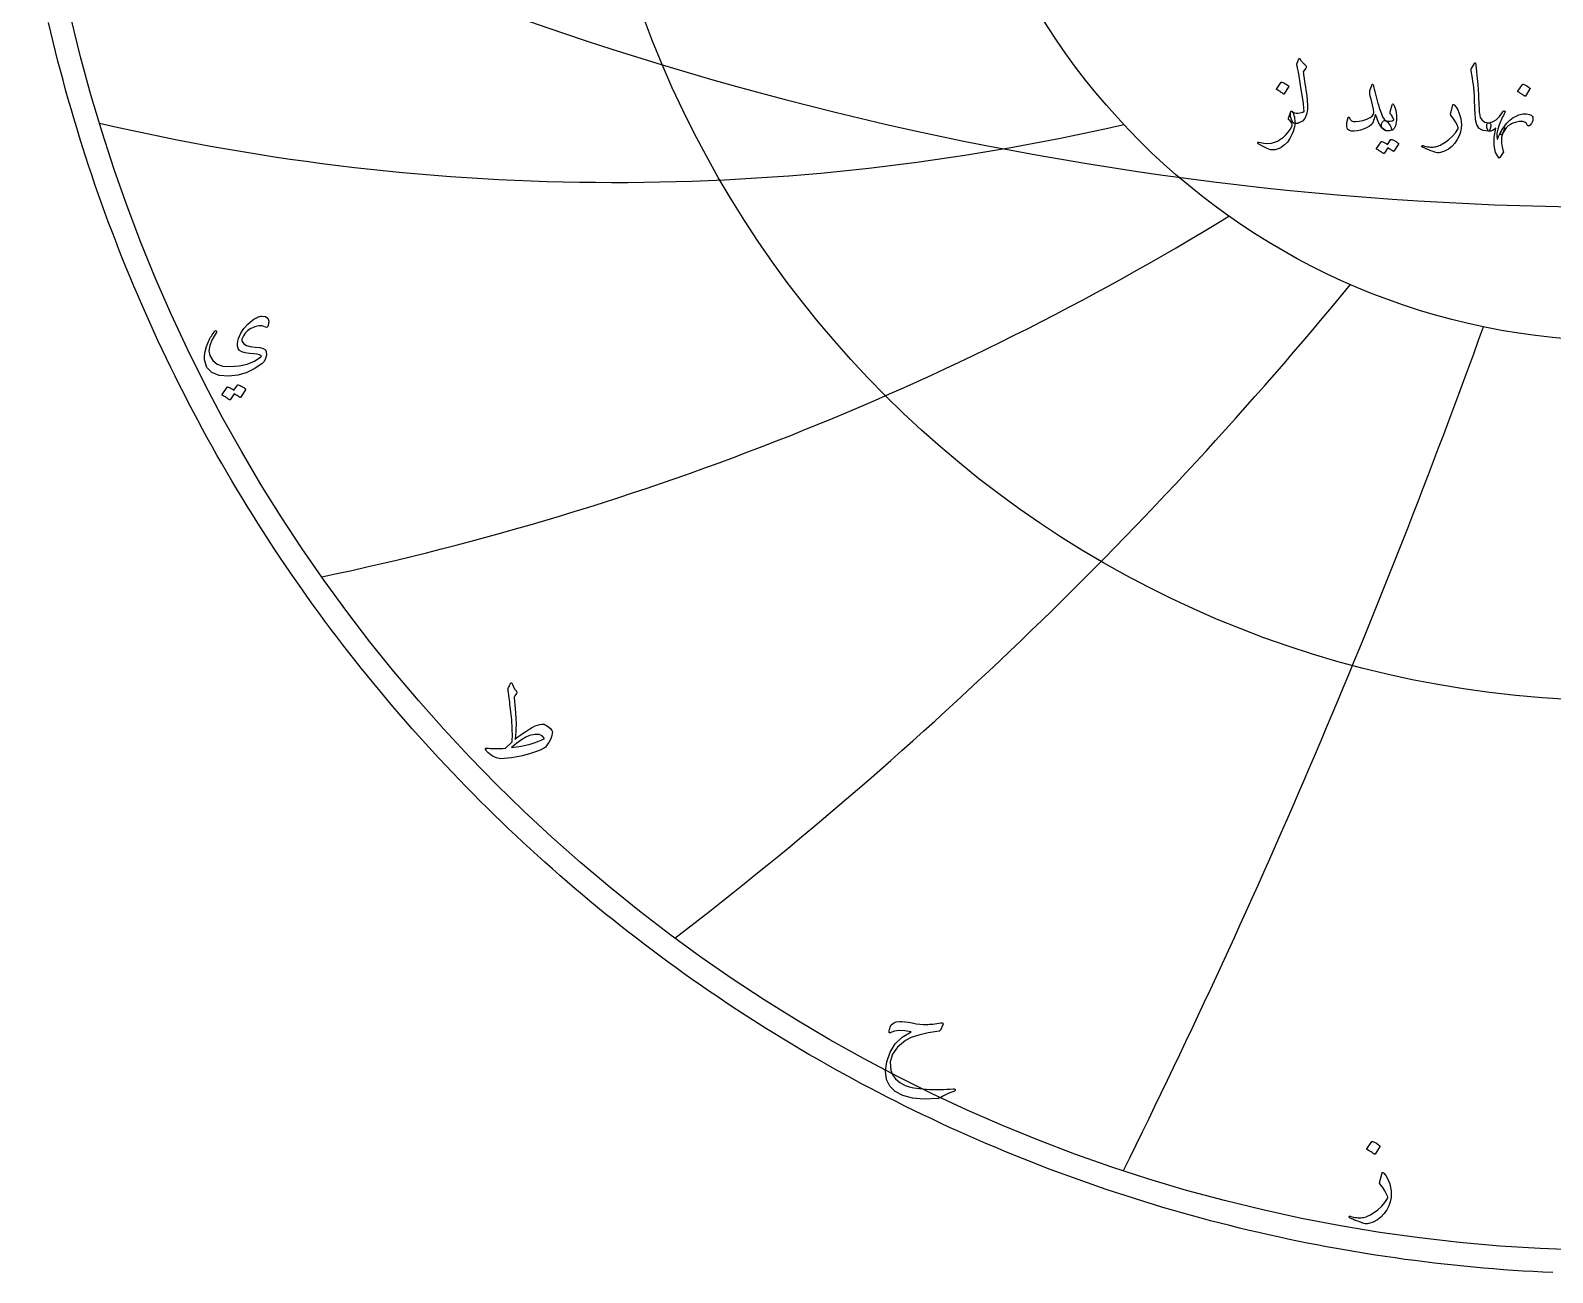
# Model space of a CAD drawing. Header units: millimetres. Extents: x -75 to 75, y -75 to 77.
# Drawn here: x -74.2 to -3.2, y -75.3 to -17.3 of the extents above; entities that cross this region are included whole.
import ezdxf

# ---------------------------------------------------------------- set-up
doc = ezdxf.new("R2010")
doc.units = ezdxf.units.MM
for name, color, linetype in [('CUT_OUTER', 1, 'Continuous'), ('ENGRAVE', 7, 'Continuous'), ('ENGRAVE_FINE', 8, 'Continuous'), ('TEXT', 5, 'Continuous')]:
    doc.layers.add(name, color=color, linetype=linetype)

msp = doc.modelspace()

# ---------------------------------------------------------------- linework, layer by layer
at = {"layer": 'CUT_OUTER'}
msp.add_lwpolyline([(-3.2349, -75.268), (-3.6966, -75.2468), (-4.1583, -75.2227), (-4.6198, -75.1957), (-5.0811, -75.166), (-5.5422, -75.1334), (-6.0031, -75.0979), (-6.4638, -75.0597), (-6.9242, -75.0186), (-7.3844, -74.9747), (-7.8443, -74.928), (-8.3039, -74.8785), (-8.7632, -74.8261), (-9.2221, -74.7709), (-9.6807, -74.7129), (-10.139, -74.6521), (-10.5968, -74.5885), (-11.0543, -74.5221), (-11.5114, -74.4529), (-11.968, -74.3808), (-12.4241, -74.306), (-12.8798, -74.2284), (-13.3351, -74.1479), (-13.7898, -74.0647), (-14.244, -73.9787), (-14.6976, -73.8899), (-15.1507, -73.7983), (-15.6033, -73.704), (-16.0552, -73.6069), (-16.5065, -73.507), (-16.9573, -73.4043), (-17.4073, -73.2989), (-17.8568, -73.1907), (-18.3055, -73.0797), (-18.7536, -72.966), (-19.2009, -72.8496), (-19.6476, -72.7304), (-20.0935, -72.6085), (-20.5386, -72.4838), (-20.983, -72.3564), (-21.4266, -72.2263), (-21.8693, -72.0935), (-22.3113, -71.9579), (-22.7524, -71.8197), (-23.1926, -71.6787), (-23.632, -71.5351), (-24.0705, -71.3887), (-24.5081, -71.2397), (-24.9447, -71.088), (-25.3804, -70.9336), (-25.8152, -70.7765), (-26.249, -70.6168), (-26.6818, -70.4544), (-27.1136, -70.2893), (-27.5444, -70.1217), (-27.9741, -69.9513), (-28.4028, -69.7784), (-28.8304, -69.6028), (-29.2569, -69.4246), (-29.6824, -69.2437), (-30.1067, -69.0603), (-30.5299, -68.8743), (-30.9519, -68.6857), (-31.3728, -68.4944), (-31.7924, -68.3007), (-32.2109, -68.1043), (-32.6282, -67.9054), (-33.0443, -67.7039), (-33.4591, -67.4999), (-33.8726, -67.2933), (-34.2849, -67.0842), (-34.6958, -66.8725), (-35.1055, -66.6584), (-35.5139, -66.4417), (-35.9209, -66.2226), (-36.3265, -66.0009), (-36.7308, -65.7768), (-37.1337, -65.5502), (-37.5352, -65.3211), (-37.9353, -65.0896), (-38.334, -64.8556), (-38.7312, -64.6191), (-39.127, -64.3803), (-39.5213, -64.139), (-39.9141, -63.8953), (-40.3054, -63.6492), (-40.6952, -63.4006), (-41.0834, -63.1498), (-41.4701, -62.8965), (-41.8553, -62.6408), (-42.2388, -62.3828), (-42.6208, -62.1225), (-43.0012, -61.8598), (-43.3799, -61.5948), (-43.7571, -61.3275), (-44.1325, -61.0578), (-44.5064, -60.7859), (-44.8785, -60.5116), (-45.2489, -60.2351), (-45.6177, -59.9564), (-45.9847, -59.6753), (-46.35, -59.392), (-46.7136, -59.1065), (-47.0754, -58.8188), (-47.4354, -58.5288), (-47.7936, -58.2367), (-48.15, -57.9423), (-48.5047, -57.6458), (-48.8575, -57.3471), (-49.2084, -57.0462), (-49.5575, -56.7432), (-49.9047, -56.4381), (-50.2501, -56.1308), (-50.5936, -55.8214), (-50.9351, -55.5099), (-51.2748, -55.1963), (-51.6125, -54.8807), (-51.9483, -54.563), (-52.2821, -54.2432), (-52.6139, -53.9214), (-52.9438, -53.5975), (-53.2717, -53.2717), (-53.5975, -52.9438), (-53.9214, -52.6139), (-54.2432, -52.2821), (-54.563, -51.9483), (-54.8807, -51.6125), (-55.1963, -51.2748), (-55.5099, -50.9351), (-55.8214, -50.5936), (-56.1308, -50.2501), (-56.4381, -49.9047), (-56.7432, -49.5575), (-57.0462, -49.2084), (-57.3471, -48.8575), (-57.6458, -48.5047), (-57.9423, -48.15), (-58.2367, -47.7936), (-58.5288, -47.4354), (-58.8188, -47.0754), (-59.1065, -46.7136), (-59.392, -46.35), (-59.6753, -45.9847), (-59.9564, -45.6177), (-60.2351, -45.2489), (-60.5116, -44.8785), (-60.7859, -44.5064), (-61.0578, -44.1325), (-61.3275, -43.7571), (-61.5948, -43.3799), (-61.8598, -43.0012), (-62.1225, -42.6208), (-62.3828, -42.2388), (-62.6408, -41.8553), (-62.8965, -41.4701), (-63.1498, -41.0834), (-63.4006, -40.6952), (-63.6492, -40.3054), (-63.8953, -39.9141), (-64.139, -39.5213), (-64.3803, -39.127), (-64.6191, -38.7312), (-64.8556, -38.334), (-65.0896, -37.9353), (-65.3211, -37.5352), (-65.5502, -37.1337), (-65.7768, -36.7308), (-66.0009, -36.3265), (-66.2226, -35.9209), (-66.4417, -35.5139), (-66.6584, -35.1055), (-66.8725, -34.6958), (-67.0842, -34.2849), (-67.2933, -33.8726), (-67.4999, -33.4591), (-67.7039, -33.0443), (-67.9054, -32.6282), (-68.1043, -32.2109), (-68.3007, -31.7924), (-68.4944, -31.3728), (-68.6857, -30.9519), (-68.8743, -30.5299), (-69.0603, -30.1067), (-69.2437, -29.6824), (-69.4246, -29.2569), (-69.6028, -28.8304), (-69.7784, -28.4028), (-69.9513, -27.9741), (-70.1217, -27.5444), (-70.2893, -27.1136), (-70.4544, -26.6818), (-70.6168, -26.249), (-70.7765, -25.8152), (-70.9336, -25.3804), (-71.088, -24.9447), (-71.2397, -24.5081), (-71.3887, -24.0705), (-71.5351, -23.632), (-71.6787, -23.1926), (-71.8197, -22.7524), (-71.9579, -22.3113), (-72.0935, -21.8693), (-72.2263, -21.4266), (-72.3564, -20.983), (-72.4838, -20.5386), (-72.6085, -20.0935), (-72.7304, -19.6476), (-72.8496, -19.2009), (-72.966, -18.7536), (-73.0797, -18.3055), (-73.1907, -17.8568), (-73.2989, -17.4073), (-73.4043, -16.9573)], dxfattribs=at)
at = {"layer": 'ENGRAVE'}
for radius in [74.25, 48.6033, 31.8152]:
    msp.add_circle((0, 0), radius, dxfattribs=at)
for centre, radius, start, end in [((-46.9924, 81.3933), 105.8085, 256.872521, 282.966898), ((-88.2745, 88.2745), 133.9666, 281.894715, 301.465498), ((-161.7325, 93.3763), 192.9737, 307.52525, 320.572439), ((-360.194, 96.5137), 376.0543, 333.631112, 340.154707)]:
    msp.add_arc(centre, radius, start, end, dxfattribs=at)
at = {"layer": 'ENGRAVE_FINE'}
msp.add_arc((0, 128.6415), 154.2129, 241.345817, 298.654183, dxfattribs=at)
at = {"layer": 'TEXT'}
for points in [[(-15.0506, -18.6362), (-15.0402, -18.6384), (-15.0308, -18.645), (-15.0226, -18.656), (-15.0155, -18.6714), (-15.0045, -18.6947), (-14.9847, -18.7252), (-14.9562, -18.7628), (-14.9189, -18.8075), (-14.8972, -18.8312), (-14.876, -18.8541), (-14.8555, -18.8762), (-14.8354, -18.8975), (-14.8157, -18.9177), (-14.7959, -18.9365), (-14.7761, -18.9539), (-14.7564, -18.97), (-14.7386, -18.9925), (-14.7333, -19.0205), (-14.7407, -19.0539), (-14.7608, -19.0929), (-14.8749, -19.2642), (-14.869, -19.3235), (-14.8601, -19.3959), (-14.8482, -19.4815), (-14.8332, -19.5803), (-14.8161, -19.6929), (-14.7976, -19.8196), (-14.7777, -19.9607), (-14.7564, -20.116), (-14.7342, -20.2703), (-14.7158, -20.4125), (-14.7012, -20.5425), (-14.6905, -20.6605), (-14.6834, -20.7665), (-14.6795, -20.8603), (-14.679, -20.9421), (-14.6817, -21.0118), (-14.7199, -21.249), (-14.7992, -21.4334), (-14.9197, -21.5651), (-15.0813, -21.6442), (-15.1073, -21.6521), (-15.1324, -21.6584), (-15.1567, -21.6631), (-15.1801, -21.6661), (-15.2028, -21.6678), (-15.2246, -21.6683), (-15.2456, -21.6678), (-15.2658, -21.6661), (-15.3231, -21.6472), (-15.3722, -21.6035), (-15.4131, -21.5352), (-15.4458, -21.4422), (-15.4683, -21.3425), (-15.4787, -21.2544), (-15.4771, -21.1779), (-15.4634, -21.1128), (-15.4584, -21.1013), (-15.4524, -21.0931), (-15.4452, -21.0881), (-15.437, -21.0865), (-15.4266, -21.0876), (-15.4173, -21.0909), (-15.409, -21.0964), (-15.4019, -21.1041), (-15.3451, -21.1422), (-15.28, -21.1688), (-15.2068, -21.1839), (-15.1252, -21.1875), (-15.0399, -21.1787), (-14.9639, -21.1611), (-14.8972, -21.1348), (-14.8398, -21.0997), (-14.845, -20.9674), (-14.8739, -20.7198), (-14.9263, -20.357), (-15.0023, -19.8789), (-15.0901, -19.3476), (-15.1016, -19.2771), (-15.1143, -19.2104), (-15.128, -19.1475), (-15.1428, -19.0885), (-15.1509, -19.059), (-15.1576, -19.032), (-15.163, -19.0074), (-15.167, -18.9853), (-15.1701, -18.966), (-15.173, -18.9497), (-15.1756, -18.9363), (-15.1779, -18.9261), (-15.1807, -18.903), (-15.1801, -18.8821), (-15.1763, -18.8635), (-15.1692, -18.847), (-15.0813, -18.6582), (-15.0745, -18.6486), (-15.0671, -18.6417), (-15.0591, -18.6376), (-15.0506, -18.6362)], [(-6.8919, -18.869), (-6.8834, -18.8558), (-6.8754, -18.847), (-6.868, -18.8426), (-6.8611, -18.8426), (-6.8507, -18.8484), (-6.8414, -18.8657), (-6.8331, -18.8945), (-6.826, -18.9348), (-6.7898, -19.2628), (-6.7601, -19.5661), (-6.7371, -19.8446), (-6.7206, -20.0985), (-6.7101, -20.3156), (-6.7003, -20.5102), (-6.6914, -20.6822), (-6.6833, -20.8318), (-6.6763, -20.9589), (-6.6707, -21.0634), (-6.6664, -21.1455), (-6.6635, -21.205), (-6.6246, -21.3834), (-6.5384, -21.5146), (-6.405, -21.5986), (-6.2244, -21.6354), (-6.1742, -21.6486), (-6.1421, -21.6793), (-6.1281, -21.7276), (-6.1322, -21.7935), (-6.1528, -21.8972), (-6.175, -21.9713), (-6.1989, -22.0158), (-6.2244, -22.0306), (-6.4786, -21.9971), (-6.6657, -21.8967), (-6.7859, -21.7292), (-6.8392, -21.4949), (-6.8476, -21.3828), (-6.8551, -21.2704), (-6.8618, -21.1577), (-6.8677, -21.0448), (-6.8731, -20.9316), (-6.8782, -20.8181), (-6.883, -20.7043), (-6.8875, -20.5903), (-6.8957, -20.3728), (-6.9072, -20.177), (-6.9221, -20.0028), (-6.9402, -19.8504), (-6.9616, -19.704), (-6.9863, -19.5479), (-7.0143, -19.3823), (-7.0456, -19.2071), (-7.0497, -19.1755), (-7.0489, -19.1467), (-7.0431, -19.1206), (-7.0324, -19.0973)], [(-15.9113, -19.7428), (-15.9058, -19.7373), (-15.8981, -19.734), (-15.8882, -19.7329), (-15.8761, -19.734), (-15.7908, -19.7686), (-15.7104, -19.8109), (-15.6349, -19.8608), (-15.5644, -19.9184), (-15.5575, -19.9272), (-15.5545, -19.936), (-15.5553, -19.9448), (-15.56, -19.9536), (-15.7663, -20.2873), (-15.774, -20.2953), (-15.7839, -20.2972), (-15.796, -20.2931), (-15.8103, -20.2829), (-15.8226, -20.2741), (-15.8421, -20.261), (-15.8687, -20.2434), (-15.9025, -20.2214), (-15.9439, -20.1951), (-15.9936, -20.1644), (-16.0515, -20.1292), (-16.1176, -20.0897), (-16.1264, -20.0831), (-16.1308, -20.0765), (-16.1308, -20.0699), (-16.1264, -20.0634)], [(-11.5948, -19.9492), (-11.5695, -20.0643), (-11.5421, -20.1814), (-11.5124, -20.3003), (-11.4806, -20.4212), (-11.4466, -20.5446), (-11.4103, -20.671), (-11.3719, -20.8004), (-11.3313, -20.9328), (-11.2492, -21.171), (-11.1743, -21.35), (-11.1065, -21.4696), (-11.0459, -21.53), (-10.9929, -21.5659), (-10.9394, -21.6167), (-10.8853, -21.6823), (-10.8307, -21.7627), (-10.7791, -21.8623), (-10.7649, -21.9373), (-10.7879, -21.9875), (-10.8483, -22.013), (-11.0434, -21.9933), (-11.216, -21.8637), (-11.3662, -21.6244), (-11.4938, -21.2753), (-11.4965, -21.2695), (-11.5004, -21.2654), (-11.5053, -21.263), (-11.5113, -21.2621), (-11.5157, -21.263), (-11.5201, -21.2654), (-11.5245, -21.2695), (-11.5289, -21.2753), (-11.5413, -21.3318), (-11.5564, -21.3917), (-11.5742, -21.4548), (-11.5948, -21.5212), (-11.6173, -21.5841), (-11.6409, -21.6365), (-11.6656, -21.6785), (-11.6914, -21.71), (-11.7841, -21.791), (-11.9, -21.8626), (-12.0388, -21.9249), (-12.2008, -21.9779), (-12.3654, -22.0171), (-12.5081, -22.0339), (-12.6289, -22.0281), (-12.7277, -21.9998), (-12.8122, -21.929), (-12.8506, -21.8044), (-12.843, -21.626), (-12.7892, -21.3939), (-12.7839, -21.3862), (-12.7771, -21.3807), (-12.7686, -21.3774), (-12.7584, -21.3763), (-12.7463, -21.3777), (-12.7365, -21.3818), (-12.7288, -21.3887), (-12.7233, -21.3983), (-12.7024, -21.4468), (-12.6794, -21.4872), (-12.6541, -21.5193), (-12.6267, -21.5432), (-12.5411, -21.575), (-12.4247, -21.5827), (-12.2776, -21.5662), (-12.0998, -21.5256), (-11.9101, -21.4647), (-11.7627, -21.3961), (-11.6576, -21.3198), (-11.5948, -21.2358), (-11.5843, -21.1507), (-11.6014, -21.0053), (-11.6458, -20.7994), (-11.7177, -20.5332), (-11.7523, -20.393), (-11.7726, -20.2796), (-11.7787, -20.1932), (-11.7704, -20.1336), (-11.687, -19.8965), (-11.6779, -19.8715), (-11.6683, -19.8537), (-11.6582, -19.843), (-11.6475, -19.8394), (-11.6343, -19.8463), (-11.6211, -19.8669), (-11.6079, -19.9012), (-11.5948, -19.9492)], [(-4.6568, -19.8438), (-4.6513, -19.8383), (-4.6436, -19.835), (-4.6337, -19.8339), (-4.6217, -19.835), (-4.5363, -19.8696), (-4.4559, -19.9119), (-4.3804, -19.9618), (-4.3099, -20.0194), (-4.303, -20.0282), (-4.3, -20.037), (-4.3008, -20.0458), (-4.3055, -20.0546), (-4.5119, -20.3883), (-4.5196, -20.3963), (-4.5294, -20.3982), (-4.5415, -20.3941), (-4.5558, -20.3839), (-4.5681, -20.3751), (-4.5876, -20.362), (-4.6143, -20.3444), (-4.648, -20.3224), (-4.6895, -20.2961), (-4.7391, -20.2653), (-4.797, -20.2302), (-4.8632, -20.1907), (-4.872, -20.1841), (-4.8763, -20.1775), (-4.8763, -20.1709), (-4.872, -20.1644)], [(-15.3975, -21.1041), (-15.3629, -21.1554), (-15.3338, -21.2171), (-15.3102, -21.2893), (-15.2921, -21.3719), (-15.2795, -21.4584), (-15.2723, -21.5465), (-15.2707, -21.6362), (-15.2745, -21.7276), (-15.2877, -21.8204), (-15.3141, -21.9274), (-15.3536, -22.0487), (-15.4063, -22.1843), (-15.4988, -22.3701), (-15.6138, -22.5323), (-15.7513, -22.6709), (-15.9113, -22.7859), (-15.9988, -22.8328), (-16.0902, -22.8682), (-16.1854, -22.8921), (-16.2845, -22.9044), (-16.405, -22.891), (-16.56, -22.8375), (-16.7497, -22.7439), (-16.9739, -22.6102), (-16.9871, -22.5987), (-16.9959, -22.5861), (-17.0003, -22.5723), (-17.0003, -22.5575), (-16.9953, -22.5449), (-16.9849, -22.5378), (-16.969, -22.5361), (-16.9476, -22.54), (-16.644, -22.6047), (-16.3526, -22.5883), (-16.0732, -22.4906), (-15.8059, -22.3116), (-15.6857, -22.1991), (-15.5797, -22.0767), (-15.4881, -21.9444), (-15.4107, -21.8022), (-15.4019, -21.7789), (-15.3975, -21.7528), (-15.3975, -21.724), (-15.4019, -21.6925), (-15.4167, -21.6513), (-15.448, -21.6024), (-15.4957, -21.5459), (-15.56, -21.4817), (-15.5668, -21.4715), (-15.5698, -21.4586), (-15.569, -21.443), (-15.5644, -21.4246), (-15.459, -21.1128), (-15.454, -21.1013), (-15.448, -21.0931), (-15.4409, -21.0881), (-15.4326, -21.0865), (-15.4222, -21.0876), (-15.4129, -21.0909), (-15.4046, -21.0964), (-15.3975, -21.1041)], [(-10.7078, -21.3675), (-10.7336, -21.3244), (-10.7583, -21.2874), (-10.7819, -21.2564), (-10.8044, -21.2314), (-10.8206, -21.21), (-10.8296, -21.1853), (-10.8315, -21.1573), (-10.8263, -21.126), (-10.7341, -20.7923), (-10.7212, -20.7632), (-10.7045, -20.755), (-10.6839, -20.7676), (-10.6595, -20.8011), (-10.6227, -20.8721), (-10.5914, -20.958), (-10.5656, -21.0588), (-10.5453, -21.1743), (-10.5335, -21.2852), (-10.5288, -21.3939), (-10.5313, -21.5004), (-10.5409, -21.6046), (-10.5565, -21.6955), (-10.5771, -21.7748), (-10.6027, -21.8426), (-10.6331, -21.8988), (-10.6707, -21.9406), (-10.722, -21.9735), (-10.7871, -21.9976), (-10.8658, -22.013), (-10.9465, -22.016), (-11.0217, -22.0031), (-11.0914, -21.9743), (-11.1557, -21.9296), (-11.2053, -21.8728), (-11.2314, -21.8077), (-11.2339, -21.7345), (-11.2127, -21.6529), (-11.179, -21.5863), (-11.1392, -21.5443), (-11.0934, -21.527), (-11.0415, -21.5344), (-10.9218, -21.5632), (-10.8175, -21.5662), (-10.7286, -21.5434), (-10.6551, -21.4949), (-10.6534, -21.482), (-10.6617, -21.4564), (-10.6798, -21.4183), (-10.7078, -21.3675)], [(-7.9018, -20.8055), (-7.8994, -20.7975), (-7.8963, -20.7912), (-7.8928, -20.7865), (-7.8887, -20.7835), (-7.8763, -20.7824), (-7.8612, -20.7879), (-7.8434, -20.8), (-7.8228, -20.8186), (-7.7427, -20.9139), (-7.6735, -21.0239), (-7.6153, -21.1488), (-7.5681, -21.2885), (-7.5313, -21.4389), (-7.5088, -21.5871), (-7.5006, -21.7331), (-7.5066, -21.8769), (-7.5456, -22.0663), (-7.6098, -22.2479), (-7.6993, -22.4219), (-7.814, -22.5883), (-7.9512, -22.7389), (-8.1082, -22.8616), (-8.285, -22.9563), (-8.4815, -23.023), (-8.5342, -23.0342), (-8.5869, -23.0372), (-8.6395, -23.032), (-8.6922, -23.0186), (-8.8137, -22.9762), (-8.9233, -22.9368), (-9.0212, -22.9004), (-9.1072, -22.8671), (-9.1812, -22.8368), (-9.2428, -22.8095), (-9.292, -22.7852), (-9.329, -22.7639), (-9.3366, -22.7573), (-9.3421, -22.7507), (-9.3454, -22.7441), (-9.3465, -22.7376), (-9.3457, -22.729), (-9.3432, -22.7211), (-9.3391, -22.7137), (-9.3333, -22.7068), (-9.3259, -22.7016), (-9.3169, -22.6991), (-9.3062, -22.6994), (-9.2938, -22.7024), (-9.2186, -22.7226), (-9.1467, -22.7392), (-9.0781, -22.7522), (-9.0128, -22.7617), (-8.9502, -22.7676), (-8.8898, -22.7699), (-8.8317, -22.7687), (-8.7757, -22.7639), (-8.7198, -22.755), (-8.6621, -22.7414), (-8.6024, -22.7231), (-8.5407, -22.7002), (-8.4772, -22.6724), (-8.4118, -22.6393), (-8.3444, -22.601), (-8.2751, -22.5575), (-8.0805, -22.4175), (-7.9139, -22.2655), (-7.7753, -22.1014), (-7.6647, -21.9252), (-7.6576, -21.9109), (-7.6537, -21.8945), (-7.6532, -21.8758), (-7.6559, -21.8549), (-7.702, -21.7317), (-7.7745, -21.5948), (-7.8733, -21.4441), (-7.9984, -21.2797), (-8.0039, -21.2693), (-8.0072, -21.2599), (-8.0083, -21.2517), (-8.0072, -21.2446)], [(-5.5218, -21.9955), (-5.5701, -22.0992), (-5.6053, -22.2084), (-5.6272, -22.3231), (-5.636, -22.4433), (-5.6322, -22.5685), (-5.6163, -22.698), (-5.5883, -22.832), (-5.5482, -22.9703), (-5.5433, -22.9887), (-5.5416, -23.0043), (-5.5433, -23.0172), (-5.5482, -23.0274), (-5.7063, -23.2513), (-5.7208, -23.2675), (-5.7337, -23.2766), (-5.745, -23.2785), (-5.7546, -23.2733), (-5.905, -23.0156), (-5.9785, -22.6991), (-5.9752, -22.324), (-5.8951, -21.8901), (-5.9717, -21.9515), (-6.0521, -21.9955), (-6.1363, -22.0218), (-6.2244, -22.0306), (-6.2434, -22.0248), (-6.2607, -22.0075), (-6.2763, -21.9787), (-6.2903, -21.9384), (-6.2983, -21.9141), (-6.3046, -21.8895), (-6.3092, -21.8647), (-6.3122, -21.8396), (-6.3144, -21.8145), (-6.3166, -21.7896), (-6.3188, -21.7651), (-6.321, -21.7408), (-6.3183, -21.6963), (-6.3013, -21.6639), (-6.27, -21.6436), (-6.2244, -21.6354), (-6.0452, -21.5953), (-5.8764, -21.4971), (-5.7181, -21.3406), (-5.5701, -21.126), (-5.5501, -21.0988), (-5.5295, -21.0832), (-5.5084, -21.0791), (-5.4867, -21.0865), (-5.4708, -21.1005), (-5.4626, -21.1161), (-5.462, -21.1334), (-5.4692, -21.1524), (-5.508, -21.221), (-5.5454, -21.2907), (-5.5815, -21.3615), (-5.6163, -21.4334), (-5.6496, -21.5064), (-5.6816, -21.5805), (-5.7122, -21.6557), (-5.7414, -21.732), (-5.8062, -21.9397), (-5.8424, -22.1195), (-5.8501, -22.2713), (-5.8292, -22.395), (-5.8273, -22.3989), (-5.8259, -22.4016), (-5.8251, -22.4033), (-5.8248, -22.4038), (-5.8246, -22.4033), (-5.8237, -22.4016), (-5.8224, -22.3989), (-5.8204, -22.395), (-5.7937, -22.3321), (-5.7661, -22.2704), (-5.7377, -22.2102), (-5.7085, -22.1513), (-5.6781, -22.0936), (-5.6464, -22.0366), (-5.6134, -21.9805), (-5.5789, -21.9252), (-5.554, -21.8868), (-5.5317, -21.8637), (-5.5122, -21.856), (-5.4955, -21.8637), (-5.4873, -21.8802), (-5.4889, -21.9076), (-5.5004, -21.9461), (-5.5218, -21.9955)], [(-4.4153, -21.7583), (-4.4721, -21.6694), (-4.5459, -21.609), (-4.6368, -21.5772), (-4.7446, -21.5739), (-4.8058, -21.5817), (-4.8665, -21.592), (-4.9266, -21.6048), (-4.9861, -21.62), (-5.0451, -21.6383), (-5.1036, -21.6601), (-5.1615, -21.6855), (-5.2189, -21.7144), (-5.3171, -21.7803), (-5.4099, -21.8725), (-5.4971, -21.9911), (-5.5789, -22.136), (-5.6023, -22.1686), (-5.6239, -22.1876), (-5.644, -22.1928), (-5.6624, -22.1843), (-5.6777, -22.1673), (-5.6843, -22.1469), (-5.6821, -22.1233), (-5.6711, -22.0964), (-5.6544, -22.061), (-5.6393, -22.0295), (-5.6259, -22.0018), (-5.6141, -21.9779), (-5.6036, -21.9576), (-5.5943, -21.9406), (-5.5861, -21.9268), (-5.5789, -21.9164), (-5.5144, -21.8193), (-5.4483, -21.7298), (-5.3805, -21.648), (-5.3111, -21.5739), (-5.24, -21.5072), (-5.1673, -21.4477), (-5.0929, -21.3952), (-5.0169, -21.35), (-4.8217, -21.2613), (-4.6403, -21.2149), (-4.4726, -21.2108), (-4.3187, -21.249), (-4.2531, -21.2822), (-4.2056, -21.3247), (-4.1762, -21.3766), (-4.165, -21.4378), (-4.1716, -21.5212), (-4.1957, -21.6003), (-4.2374, -21.6749), (-4.2967, -21.7452), (-4.3354, -21.7756), (-4.3681, -21.788), (-4.3947, -21.7822), (-4.4153, -21.7583)], [(-10.7868, -22.4214), (-10.7813, -22.4159), (-10.7736, -22.4126), (-10.7638, -22.4115), (-10.7517, -22.4126), (-10.7085, -22.4288), (-10.6666, -22.4466), (-10.6261, -22.4661), (-10.587, -22.4873), (-10.549, -22.5103), (-10.5118, -22.5356), (-10.4754, -22.563), (-10.4399, -22.5926), (-10.433, -22.6017), (-10.43, -22.6113), (-10.4309, -22.6215), (-10.4355, -22.6322), (-10.6463, -22.9659), (-10.6521, -22.9703), (-10.6606, -22.9703), (-10.6718, -22.9659), (-10.6858, -22.9571), (-10.6954, -22.949), (-10.7111, -22.9379), (-10.7327, -22.9238), (-10.7605, -22.9066), (-10.7945, -22.8862), (-10.8351, -22.8622), (-10.8823, -22.8346), (-10.9361, -22.8034), (-11.103, -23.0625), (-11.1107, -23.0705), (-11.1205, -23.0724), (-11.1326, -23.0683), (-11.1469, -23.0581), (-11.1592, -23.0493), (-11.1787, -23.0362), (-11.2053, -23.0186), (-11.2391, -22.9966), (-11.2805, -22.9703), (-11.3302, -22.9395), (-11.3881, -22.9044), (-11.4543, -22.8649), (-11.4611, -22.8583), (-11.4641, -22.8517), (-11.4633, -22.8451), (-11.4587, -22.8385), (-11.2435, -22.518), (-11.238, -22.5125), (-11.2303, -22.5092), (-11.2204, -22.5081), (-11.2084, -22.5092), (-11.1716, -22.5212), (-11.1359, -22.535), (-11.1013, -22.5508), (-11.0678, -22.5685), (-11.0355, -22.5878), (-11.0042, -22.6086), (-10.974, -22.6307), (-10.9449, -22.6541)], [(-63.2827, -31.1645), (-63.4343, -31.1138), (-63.6035, -31.1118), (-63.7903, -31.1583), (-63.9946, -31.2534), (-64.1243, -31.3442), (-64.2323, -31.4525), (-64.3187, -31.5784), (-64.3834, -31.7218), (-64.3898, -31.7505), (-64.3904, -31.7804), (-64.3851, -31.8114), (-64.374, -31.8436), (-64.2996, -31.9437), (-64.1749, -32.0193), (-63.9999, -32.0702), (-63.7745, -32.0965), (-63.552, -32.1203), (-63.3904, -32.1633), (-63.2897, -32.2256), (-63.2499, -32.3073), (-63.2455, -32.4783), (-63.2791, -32.6305), (-63.3509, -32.764), (-63.4606, -32.8788), (-63.8093, -33.1168), (-64.1808, -33.2921), (-64.5751, -33.4048), (-64.9923, -33.4549), (-65.4478, -33.4233), (-65.7885, -33.2862), (-66.0145, -33.0439), (-66.1258, -32.6961), (-66.1322, -32.5052), (-66.1047, -32.298), (-66.0432, -32.0743), (-65.9478, -31.8342), (-65.9146, -31.7675), (-65.8804, -31.7031), (-65.8455, -31.641), (-65.8096, -31.5813), (-65.7726, -31.5236), (-65.7341, -31.4677), (-65.6941, -31.4136), (-65.6527, -31.3612), (-65.6304, -31.3395), (-65.6105, -31.3307), (-65.593, -31.3348), (-65.5778, -31.3518), (-65.5693, -31.3729), (-65.5672, -31.394), (-65.5716, -31.415), (-65.5824, -31.4361), (-65.7751, -31.7464), (-65.8892, -32.0263), (-65.9249, -32.2757), (-65.8822, -32.4947), (-65.7446, -32.7254), (-65.5426, -32.8881), (-65.2762, -32.983), (-64.9454, -33.0099), (-64.5215, -32.9762), (-64.1398, -32.8893), (-63.8002, -32.7491), (-63.5028, -32.5556), (-63.4849, -32.5392), (-63.4782, -32.5228), (-63.4826, -32.5064), (-63.4981, -32.49), (-63.5611, -32.4595), (-63.6702, -32.4338), (-63.8257, -32.4127), (-64.0274, -32.3963), (-64.2326, -32.3711), (-64.3892, -32.3237), (-64.4972, -32.254), (-64.5567, -32.1621), (-64.5842, -32.0541), (-64.5918, -31.9408), (-64.5795, -31.8222), (-64.5473, -31.6984), (-64.4428, -31.4551), (-64.2979, -31.2312), (-64.1126, -31.0266), (-63.8869, -30.8413), (-63.8269, -30.7974), (-63.7686, -30.7593), (-63.7121, -30.7271), (-63.6574, -30.7008), (-63.6047, -30.68), (-63.5543, -30.6645), (-63.5063, -30.6542), (-63.4606, -30.6492), (-63.2821, -30.6659), (-63.1726, -30.7441), (-63.1322, -30.8837), (-63.1609, -31.0848), (-63.1825, -31.139), (-63.2101, -31.1703), (-63.2434, -31.1788), (-63.2827, -31.1645)], [(-64.5941, -33.867), (-64.5883, -33.8612), (-64.5801, -33.8577), (-64.5695, -33.8565), (-64.5567, -33.8577), (-64.5106, -33.875), (-64.4659, -33.894), (-64.4227, -33.9148), (-64.381, -33.9373), (-64.3405, -33.9619), (-64.3008, -33.9888), (-64.262, -34.0181), (-64.2241, -34.0497), (-64.2168, -34.0594), (-64.2136, -34.0696), (-64.2145, -34.0805), (-64.2194, -34.0919), (-64.4443, -34.4478), (-64.4504, -34.4525), (-64.4595, -34.4525), (-64.4715, -34.4478), (-64.4864, -34.4385), (-64.4967, -34.4298), (-64.5133, -34.418), (-64.5365, -34.4029), (-64.566, -34.3846), (-64.6023, -34.3628), (-64.6457, -34.3372), (-64.696, -34.3078), (-64.7534, -34.2745), (-64.9314, -34.5509), (-64.9396, -34.5594), (-64.9501, -34.5614), (-64.963, -34.557), (-64.9782, -34.5462), (-64.9914, -34.5368), (-65.0122, -34.5228), (-65.0406, -34.5041), (-65.0766, -34.4806), (-65.1208, -34.4525), (-65.1738, -34.4197), (-65.2355, -34.3823), (-65.3061, -34.3401), (-65.3134, -34.3331), (-65.3166, -34.3261), (-65.3157, -34.319), (-65.3108, -34.312), (-65.0813, -33.9701), (-65.0754, -33.9642), (-65.0672, -33.9607), (-65.0567, -33.9596), (-65.0438, -33.9607), (-65.0046, -33.9735), (-64.9665, -33.9882), (-64.9296, -34.0051), (-64.8939, -34.024), (-64.8594, -34.0446), (-64.826, -34.0667), (-64.7938, -34.0903), (-64.7628, -34.1153)], [(-51.9667, -48.0266), (-51.9444, -47.9756), (-51.9245, -47.9305), (-51.9069, -47.8913), (-51.8917, -47.8579), (-51.8791, -47.8307), (-51.8695, -47.8099), (-51.8627, -47.7956), (-51.8589, -47.7877), (-51.851, -47.7774), (-51.8414, -47.7701), (-51.8299, -47.7657), (-51.8168, -47.7643), (-51.8059, -47.766), (-51.7969, -47.7713), (-51.7895, -47.7801), (-51.784, -47.7924), (-51.7594, -47.8521), (-51.7371, -47.9048), (-51.7172, -47.9504), (-51.6997, -47.9891), (-51.6896, -48.0061), (-51.678, -48.0242), (-51.665, -48.0435), (-51.6505, -48.064), (-51.6342, -48.0857), (-51.6159, -48.1085), (-51.5956, -48.1325), (-51.5732, -48.1577), (-51.5592, -48.1832), (-51.5545, -48.2081), (-51.5592, -48.2324), (-51.5732, -48.2561), (-51.6622, -48.3732), (-51.6742, -48.3922), (-51.6821, -48.4118), (-51.6859, -48.432), (-51.6856, -48.4528), (-51.64, -48.9683), (-51.6107, -49.3861), (-51.5978, -49.706), (-51.6013, -49.9282), (-51.6061, -50.0112), (-51.6113, -50.0869), (-51.6167, -50.1552), (-51.6224, -50.2163), (-51.6284, -50.2703), (-51.6347, -50.3176), (-51.6413, -50.3581), (-51.6482, -50.3919), (-51.5081, -50.2848), (-51.3782, -50.1882), (-51.2587, -50.1021), (-51.1493, -50.0266), (-51.0505, -49.9613), (-50.9625, -49.906), (-50.8854, -49.8606), (-50.8191, -49.8252), (-50.7011, -49.7725), (-50.5908, -49.7315), (-50.488, -49.7022), (-50.3929, -49.6847), (-50.3425, -49.6832), (-50.2898, -49.6928), (-50.2348, -49.7136), (-50.1774, -49.7455), (-50.0638, -49.826), (-49.9807, -49.9036), (-49.928, -49.9783), (-49.9058, -50.05), (-49.9072, -50.1299), (-49.9257, -50.2198), (-49.9611, -50.3196), (-50.0135, -50.4294), (-50.072, -50.5374), (-50.1259, -50.6273), (-50.1751, -50.699), (-50.2196, -50.7526), (-50.3109, -50.8202), (-50.4678, -50.8966), (-50.6903, -50.9818), (-50.9784, -51.0758), (-51.1389, -51.1223), (-51.3021, -51.1636), (-51.468, -51.1996), (-51.6364, -51.2303), (-51.807, -51.2561), (-51.9789, -51.2772), (-52.1524, -51.2936), (-52.3273, -51.3053), (-52.3913, -51.2924), (-52.452, -51.2772), (-52.5095, -51.2596), (-52.5638, -51.2397), (-52.6155, -51.2174), (-52.6651, -51.1929), (-52.7127, -51.1659), (-52.7582, -51.1367), (-52.8381, -51.0781), (-52.9046, -51.0196), (-52.9576, -50.961), (-52.9971, -50.9025), (-53.0188, -50.8539), (-53.0229, -50.8205), (-53.0094, -50.8023), (-52.9784, -50.7994), (-52.8907, -50.8098), (-52.7963, -50.8176), (-52.6951, -50.8227), (-52.5873, -50.8252), (-52.4727, -50.825), (-52.3513, -50.8222), (-52.2232, -50.8168), (-52.0884, -50.8088), (-51.7793, -50.5043), (-51.7736, -50.382), (-51.7705, -50.2584), (-51.7701, -50.1337), (-51.7723, -50.0078), (-51.7768, -49.8805), (-51.7834, -49.7514), (-51.792, -49.6205), (-51.8027, -49.4879), (-51.8147, -49.3566), (-51.8273, -49.2297), (-51.8405, -49.1072), (-51.8542, -48.9891), (-51.868, -48.8751), (-51.8812, -48.7649), (-51.8938, -48.6584), (-51.9058, -48.5558), (-51.917, -48.4608), (-51.9274, -48.3773), (-51.9369, -48.3051), (-51.9456, -48.2444), (-51.9533, -48.1947), (-51.9602, -48.156), (-51.9662, -48.128), (-51.9713, -48.1109), (-51.9746, -48.0916), (-51.9749, -48.0711), (-51.9722, -48.0494), (-51.9667, -48.0266)], [(-50.9643, -50.2186), (-51.1455, -50.2938), (-51.3472, -50.4118), (-51.5694, -50.5725), (-51.8121, -50.776), (-51.5769, -50.7469), (-51.3537, -50.711), (-51.1424, -50.6684), (-50.9432, -50.6191), (-50.7563, -50.5636), (-50.582, -50.5026), (-50.4202, -50.436), (-50.2711, -50.3638), (-50.3724, -50.2388), (-50.5217, -50.1729), (-50.719, -50.1662), (-50.9643, -50.2186)], [(-31.6936, -63.7092), (-31.8061, -63.9622), (-31.8163, -63.9788), (-31.8283, -63.9914), (-31.8421, -63.9999), (-31.8576, -64.0043), (-32.3772, -64.0863), (-32.8119, -64.187), (-33.1617, -64.3064), (-33.4267, -64.4446), (-33.7982, -64.7476), (-34.0367, -65.0804), (-34.1424, -65.4431), (-34.1152, -65.8357), (-34.0326, -66.0482), (-33.8927, -66.2362), (-33.6954, -66.3995), (-33.4407, -66.5383), (-33.2619, -66.6004), (-33.0391, -66.6507), (-32.7724, -66.6893), (-32.4618, -66.7163), (-32.2967, -66.7242), (-32.1339, -66.7292), (-31.9735, -66.7312), (-31.8154, -66.7303), (-31.6603, -66.7268), (-31.5086, -66.721), (-31.3605, -66.7128), (-31.2159, -66.7022), (-31.1819, -66.6999), (-31.155, -66.7022), (-31.1351, -66.7093), (-31.1222, -66.721), (-31.1152, -66.7353), (-31.1128, -66.7502), (-31.1152, -66.7658), (-31.1222, -66.7819), (-31.1273, -66.7905), (-31.1333, -66.7977), (-31.1402, -66.8034), (-31.148, -66.8076), (-31.1563, -66.8113), (-31.1649, -66.8152), (-31.1739, -66.8195), (-31.1831, -66.824), (-31.3181, -66.867), (-31.4372, -66.9118), (-31.5405, -66.9584), (-31.6281, -67.0067), (-31.6841, -67.0415), (-31.7352, -67.0711), (-31.7813, -67.0954), (-31.8224, -67.1144), (-31.858, -67.129), (-31.8874, -67.1402), (-31.9107, -67.1478), (-31.9278, -67.1519), (-32.5684, -67.1756), (-33.1129, -67.1296), (-33.5613, -67.014), (-33.9138, -66.8287), (-34.1685, -66.5746), (-34.319, -66.2573), (-34.3652, -65.8767), (-34.3072, -65.4329), (-34.1538, -64.9859), (-33.9138, -64.605), (-33.5871, -64.2903), (-33.1737, -64.0418), (-33.4665, -63.9859), (-33.7218, -63.9727), (-33.9396, -64.0023), (-34.1199, -64.0746), (-34.1357, -64.0804), (-34.1503, -64.0839), (-34.1638, -64.0851), (-34.1761, -64.0839), (-34.1863, -64.0801), (-34.1937, -64.0734), (-34.198, -64.0637), (-34.1995, -64.0512), (-34.1931, -63.9929), (-34.1831, -63.9352), (-34.1697, -63.8781), (-34.1527, -63.8216), (-34.093, -63.7119), (-33.9981, -63.6308), (-33.8681, -63.5784), (-33.703, -63.5547), (-33.5985, -63.5555), (-33.4677, -63.5675), (-33.3105, -63.5907), (-33.1269, -63.6249), (-32.9375, -63.6592), (-32.7627, -63.6823), (-32.6026, -63.6943), (-32.4571, -63.6952), (-32.3871, -63.6921), (-32.3131, -63.6876), (-32.2349, -63.6816), (-32.1527, -63.6741), (-32.0663, -63.6649), (-31.9758, -63.6536), (-31.8813, -63.6403), (-31.7826, -63.6249), (-31.7261, -63.6232), (-31.6925, -63.6366), (-31.6816, -63.6653), (-31.6936, -63.7092)], [(-11.6803, -69.1616), (-11.6744, -69.1558), (-11.6662, -69.1522), (-11.6557, -69.1511), (-11.6428, -69.1522), (-11.5517, -69.1891), (-11.466, -69.2342), (-11.3855, -69.2875), (-11.3102, -69.349), (-11.3029, -69.3583), (-11.2997, -69.3677), (-11.3006, -69.3771), (-11.3055, -69.3864), (-11.5257, -69.7424), (-11.5339, -69.7509), (-11.5444, -69.753), (-11.5573, -69.7486), (-11.5725, -69.7377), (-11.5857, -69.7284), (-11.6065, -69.7143), (-11.6349, -69.6956), (-11.6709, -69.6722), (-11.7151, -69.6441), (-11.7681, -69.6113), (-11.8298, -69.5738), (-11.9004, -69.5316), (-11.9098, -69.5246), (-11.9144, -69.5176), (-11.9144, -69.5106), (-11.9098, -69.5035)], [(-11.2025, -70.6183), (-11.1999, -70.6098), (-11.1966, -70.6031), (-11.1928, -70.5981), (-11.1884, -70.5949), (-11.1753, -70.5937), (-11.1592, -70.5996), (-11.1401, -70.6124), (-11.1182, -70.6324), (-11.0327, -70.7339), (-10.9589, -70.8513), (-10.8969, -70.9845), (-10.8465, -71.1335), (-10.8073, -71.2939), (-10.7833, -71.452), (-10.7745, -71.6078), (-10.7809, -71.7612), (-10.8225, -71.9632), (-10.891, -72.157), (-10.9865, -72.3425), (-11.1088, -72.52), (-11.2552, -72.6807), (-11.4226, -72.8115), (-11.6112, -72.9125), (-11.8208, -72.9837), (-11.877, -72.9957), (-11.9332, -72.9989), (-11.9894, -72.9933), (-12.0456, -72.979), (-12.1751, -72.9337), (-12.2921, -72.8917), (-12.3964, -72.8529), (-12.4882, -72.8174), (-12.5671, -72.785), (-12.6328, -72.7559), (-12.6854, -72.73), (-12.7248, -72.7073), (-12.733, -72.7003), (-12.7388, -72.6933), (-12.7423, -72.6862), (-12.7435, -72.6792), (-12.7426, -72.6701), (-12.74, -72.6616), (-12.7356, -72.6537), (-12.7294, -72.6464), (-12.7215, -72.6409), (-12.7119, -72.6382), (-12.7005, -72.6385), (-12.6873, -72.6417), (-12.6071, -72.6632), (-12.5304, -72.681), (-12.4572, -72.6949), (-12.3875, -72.705), (-12.3208, -72.7113), (-12.2564, -72.7137), (-12.1943, -72.7124), (-12.1346, -72.7073), (-12.075, -72.6978), (-12.0134, -72.6833), (-11.9497, -72.6638), (-11.884, -72.6394), (-11.8162, -72.6097), (-11.7464, -72.5744), (-11.6745, -72.5336), (-11.6006, -72.4872), (-11.3931, -72.3379), (-11.2154, -72.1757), (-11.0675, -72.0006), (-10.9496, -71.8127), (-10.942, -71.7975), (-10.9379, -71.7799), (-10.9373, -71.76), (-10.9402, -71.7377), (-10.9894, -71.6063), (-11.0667, -71.4602), (-11.1721, -71.2995), (-11.3055, -71.1242), (-11.3114, -71.113), (-11.3149, -71.1031), (-11.3161, -71.0943), (-11.3149, -71.0867)]]:
    msp.add_lwpolyline(points, close=True, dxfattribs=at)

doc.saveas('drawing.dxf')
